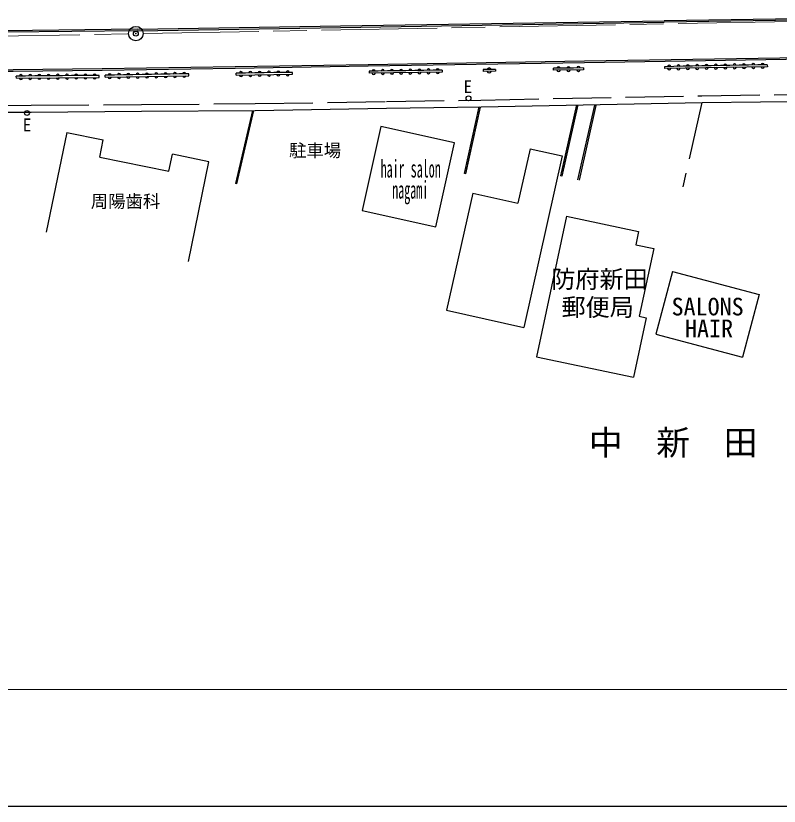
# Model space of a CAD drawing. Units: millimetres, scale not verified. Extents: x 40000 to 680000, y 20000 to 380000.
# Drawn here: x 168052 to 247227, y 205000 to 287034 of the extents above; entities that cross this region are included whole.
import ezdxf
from ezdxf.enums import TextEntityAlignment as Align

# ---------------------------------------------------------------- set-up
doc = ezdxf.new("R2010")
doc.units = ezdxf.units.MM
doc.header["$LTSCALE"] = 1000
doc.header["$PDMODE"] = 32
doc.header["$PDSIZE"] = 500
doc.linetypes.add('CHAIN', pattern=[18.5, 12, -1.5, 3.5, -1.5])
doc.linetypes.add('DASHED', pattern=[7.5, 6, -1.5])
for name, color, linetype, lineweight in [('M-BGD', 7, 'Continuous', 25), ('M-BGD-EXST', 7, 'Continuous', 25), ('M-BMK', 2, 'CHAIN', 13), ('M-BMK-SRVR', 3, 'Continuous', 25), ('M-STR-HTXT', 7, 'Continuous', 13), ('M-STR-STRC', 7, 'Continuous', 25), ('M-TTL-BAND', 7, 'Continuous', 25)]:
    doc.layers.add(name, color=color, linetype=linetype, lineweight=lineweight)
doc.layers.add('M-BMK-HTXT', color=7, linetype='Continuous')
doc.layers.add('M-OTRS', color=6, linetype='Continuous')
doc.styles.add('ＭＳ ゴシック', font='')
doc.styles.get('ＭＳ ゴシック').set_extended_font_data('MS Gothic')

msp = doc.modelspace()

# ---------------------------------------------------------------- linework, layer by layer
at = {"layer": 'M-BGD'}
for p, q in [((212286, 281388), (211337, 281375)), ((212286, 281388), (212289, 281188)), ((217794, 281473), (216510, 281462)), ((216510, 281462), (216511, 281262)), ((217794, 281473), (217796, 281273)), ((224858, 281598), (223829, 281584)), ((223832, 281384), (223829, 281584)), ((226918, 281425), (223832, 281384)), ((225886, 281611), (224858, 281598)), ((226915, 281625), (225886, 281611)), ((226915, 281625), (226918, 281425)), ((236296, 281772), (235326, 281754)), ((235326, 281754), (235330, 281554)), ((246002, 281753), (235330, 281554)), ((237266, 281790), (236296, 281772)), ((238237, 281808), (237266, 281790)), ((239207, 281826), (238237, 281808)), ((240177, 281844), (239207, 281826)), ((241147, 281862), (240177, 281844)), ((242117, 281880), (241147, 281862)), ((243088, 281898), (242117, 281880)), ((244058, 281917), (243088, 281898)), ((245028, 281935), (244058, 281917)), ((245998, 281953), (245028, 281935)), ((245998, 281953), (246002, 281753)), ((169060, 280783), (168104, 280775)), ((168106, 280575), (168104, 280775)), ((168106, 280575), (176704, 280646)), ((170015, 280791), (169060, 280783)), ((170971, 280799), (170015, 280791)), ((171926, 280807), (170971, 280799)), ((172881, 280815), (171926, 280807)), ((173837, 280823), (172881, 280815)), ((174792, 280831), (173837, 280823)), ((175747, 280838), (174792, 280831)), ((176703, 280846), (175747, 280838)), ((176704, 280646), (176703, 280846)), ((178270, 280880), (177303, 280863)), ((177307, 280663), (177303, 280863)), ((177307, 280663), (186003, 280817)), ((179236, 280897), (178270, 280880)), ((180202, 280914), (179236, 280897)), ((181168, 280931), (180202, 280914)), ((182135, 280948), (181168, 280931)), ((183101, 280966), (182135, 280948)), ((184067, 280983), (183101, 280966)), ((185033, 281000), (184067, 280983)), ((186000, 281017), (185033, 281000)), ((186003, 280817), (186000, 281017)), ((191888, 281095), (190919, 281081)), ((190922, 280881), (190919, 281081)), ((190922, 280881), (196738, 280965)), ((192858, 281109), (191888, 281095)), ((193827, 281123), (192858, 281109)), ((194797, 281137), (193827, 281123)), ((195766, 281151), (194797, 281137)), ((196735, 281165), (195766, 281151)), ((196738, 280965), (196735, 281165)), ((205640, 281296), (204691, 281282)), ((204691, 281282), (204693, 281082)), ((212289, 281188), (204693, 281082)), ((206589, 281309), (205640, 281296)), ((207539, 281322), (206589, 281309)), ((208488, 281335), (207539, 281322)), ((209438, 281348), (208488, 281335)), ((210387, 281361), (209438, 281348)), ((211337, 281375), (210387, 281361)), ((217796, 281273), (216511, 281262)), ((214583, 270660), (216095, 277570)), ((214730, 270628), (216241, 277538)), ((216095, 277570), (216241, 277538)), ((226212, 277786), (224551, 270417)), ((226335, 277788), (224668, 270391)), ((226218, 277268), (226101, 277294)), ((226349, 270012), (228094, 277755)), ((228211, 277728), (226466, 269986)), ((228094, 277755), (228211, 277728)), ((192584, 277217), (190838, 269615)), ((190984, 269581), (192738, 277218)), ((192621, 276708), (192475, 276742)), ((216025, 276551), (215879, 276583)), ((216133, 277045), (215987, 277077)), ((226107, 276777), (225990, 276803)), ((192403, 275758), (192257, 275792)), ((192512, 276233), (192366, 276267)), ((215917, 276057), (215771, 276089)), ((225886, 275794), (225769, 275821)), ((225997, 276285), (225880, 276312)), ((173337, 274933), (171201, 264581)), ((173337, 274933), (177128, 274151)), ((192185, 274808), (192038, 274841)), ((192294, 275283), (192148, 275316)), ((205908, 275557), (203958, 266832)), ((213550, 273849), (205908, 275557)), ((215701, 275070), (215555, 275102)), ((215809, 275564), (215663, 275596)), ((225665, 274812), (225548, 274838)), ((225775, 275303), (225658, 275329)), ((176761, 272372), (177128, 274151)), ((192076, 274332), (191929, 274366)), ((215486, 274083), (215339, 274115)), ((215594, 274577), (215447, 274609)), ((225554, 274321), (225437, 274347)), ((191857, 273382), (191711, 273416)), ((191966, 273857), (191820, 273891)), ((211600, 265125), (213550, 273849)), ((215378, 273589), (215231, 273621)), ((221392, 273241), (220125, 267579)), ((221392, 273241), (224723, 272495)), ((225333, 273338), (225215, 273364)), ((225443, 273829), (225326, 273856)), ((176761, 272372), (183925, 270894)), ((183925, 270894), (184295, 272684)), ((188087, 271890), (184292, 272673)), ((191639, 272432), (191493, 272465)), ((191748, 272907), (191602, 272941)), ((215162, 272602), (215015, 272634)), ((215270, 273096), (215123, 273128)), ((224723, 272495), (220737, 254681)), ((225111, 272356), (224994, 272382)), ((225222, 272847), (225105, 272873)), ((185951, 261538), (188087, 271890)), ((191530, 271957), (191384, 271990)), ((214946, 271615), (214799, 271647)), ((215054, 272109), (214907, 272141)), ((225000, 271864), (224883, 271891)), ((191312, 271006), (191165, 271040)), ((191421, 271482), (191275, 271515)), ((214838, 271121), (214691, 271153)), ((224779, 270882), (224662, 270908)), ((224890, 271373), (224773, 271400)), ((191093, 270056), (190947, 270090)), ((191202, 270531), (191056, 270565)), ((214730, 270628), (214583, 270660)), ((224668, 270391), (224551, 270417)), ((190984, 269581), (190838, 269615)), ((215449, 268625), (212729, 256473)), ((215449, 268625), (220125, 267579)), ((203958, 266832), (211600, 265125)), ((225154, 266231), (222067, 251645)), ((225154, 266231), (232643, 264646)), ((232643, 264646), (232354, 263279)), ((232354, 263279), (234210, 262886)), ((234210, 262886), (232721, 255853)), ((236158, 260503), (234424, 253982)), ((236158, 260503), (245161, 258110)), ((245161, 258110), (243428, 251588)), ((212729, 256473), (220737, 254681)), ((233437, 255702), (232128, 249515)), ((232721, 255853), (233437, 255702)), ((234424, 253982), (243428, 251588)), ((222067, 251645), (232128, 249515))]:
    msp.add_line(p, q, dxfattribs=at)
at = {"layer": 'M-BGD', "linetype": 'DASHED'}
msp.add_line((239195, 278029), (237224, 269283), dxfattribs=at)
for points in [[(148672, 277767), (157793, 277731), (169637, 277744), (181085, 277833), (192872, 277919), (206482, 278143), (216296, 278288)], [(216296, 278288), (239221, 278745), (251343, 278887)]]:
    msp.add_lwpolyline(points, dxfattribs=at)
at = {"layer": 'M-BGD'}
for points in [[(216308, 277588), (239232, 278045), (251352, 278187)], [(148669, 277067), (157792, 277031), (169640, 277044), (181091, 277133), (192880, 277219), (206493, 277443), (216308, 277588)]]:
    msp.add_lwpolyline(points, dxfattribs=at)
for centre, radius, start, end in [((205165, 281281), 158, 3.86367, 177.72711), ((206115, 281294), 158, 3.86087, 177.72802), ((207064, 281307), 158, 3.86367, 177.72711), ((208014, 281320), 158, 3.86367, 177.72711), ((208963, 281333), 158, 3.86185, 177.72712), ((209913, 281346), 158, 3.86367, 177.72711), ((210862, 281360), 158, 3.86367, 177.72711), ((211811, 281373), 158, 3.86185, 177.72712), ((217153, 281389), 228, 20.45042, 160.51682), ((224344, 281568), 173, 8.38651, 173.12823), ((224346, 281414), 173, 188.38749, 353.12717), ((225372, 281582), 173, 8.38651, 173.12823), ((225374, 281428), 173, 188.38749, 353.12717), ((226401, 281595), 173, 8.38651, 173.12823), ((226403, 281441), 173, 188.38831, 353.12642), ((235811, 281750), 162, 5.37877, 176.75957), ((235815, 281575), 162, 185.38153, 356.75866), ((236781, 281769), 162, 5.37877, 176.75957), ((236785, 281593), 162, 185.37973, 356.75869), ((237752, 281787), 162, 5.38058, 176.75954), ((237755, 281611), 162, 185.37973, 356.75869), ((238722, 281805), 162, 5.37877, 176.75957), ((238725, 281629), 162, 185.37973, 356.75869), ((239692, 281823), 162, 5.37973, 176.75869), ((239695, 281647), 162, 185.38058, 356.75954), ((240662, 281841), 162, 5.38163, 176.75678), ((240666, 281665), 162, 185.37877, 356.75957), ((241633, 281859), 162, 5.37973, 176.75869), ((241636, 281684), 162, 185.37877, 356.75957), ((242603, 281877), 162, 5.37973, 176.75869), ((242606, 281702), 162, 185.37877, 356.75957), ((243573, 281895), 162, 5.37973, 176.75869), ((243576, 281720), 162, 185.38153, 356.75866), ((244543, 281913), 162, 5.38153, 176.75866), ((244547, 281738), 162, 185.37973, 356.75869), ((245513, 281932), 162, 5.37973, 176.75869), ((245517, 281756), 162, 185.37973, 356.75869), ((168582, 280770), 160, 3.8942, 177.0526), ((168584, 280589), 160, 183.89601, 357.05259), ((169538, 280778), 160, 3.8942, 177.0526), ((169539, 280597), 160, 183.89601, 357.05259), ((170493, 280785), 160, 3.8942, 177.0526), ((170494, 280604), 160, 183.89601, 357.05259), ((171448, 280793), 160, 3.8942, 177.0526), ((171450, 280612), 160, 183.89601, 357.05259), ((172404, 280801), 160, 3.8942, 177.0526), ((172405, 280620), 160, 183.89601, 357.05259), ((173359, 280809), 160, 3.8942, 177.0526), ((173361, 280628), 160, 183.89601, 357.05259), ((174314, 280817), 160, 3.8942, 177.0526), ((174316, 280636), 160, 183.89601, 357.05259), ((175270, 280825), 160, 3.8942, 177.0526), ((175271, 280644), 160, 183.89601, 357.05259), ((176225, 280833), 160, 3.8942, 177.0526), ((176227, 280652), 160, 183.89601, 357.05259), ((177787, 280860), 162, 5.08593, 176.93574), ((177790, 280683), 162, 185.08682, 356.93493), ((178753, 280877), 162, 5.08682, 176.93493), ((178756, 280700), 162, 185.08593, 356.93574), ((179719, 280894), 162, 5.08682, 176.93493), ((179722, 280717), 162, 185.08501, 356.93495), ((180685, 280911), 162, 5.08585, 176.93582), ((180689, 280734), 162, 185.08593, 356.93574), ((181652, 280928), 162, 5.08682, 176.93493), ((181655, 280751), 162, 185.08682, 356.93493), ((182618, 280946), 162, 5.08593, 176.93574), ((182621, 280768), 162, 185.08593, 356.93574), ((183584, 280963), 162, 5.08491, 176.93683), ((183587, 280786), 162, 185.08682, 356.93493), ((184550, 280980), 162, 5.08593, 176.93574), ((184554, 280803), 162, 185.08585, 356.93582), ((185517, 280997), 162, 5.08682, 176.93493), ((185520, 280820), 162, 185.08682, 356.93493), ((191404, 281076), 162, 5.08395, 176.5693), ((191406, 280900), 162, 185.08575, 356.56927), ((192373, 281090), 162, 5.08575, 176.56927), ((192376, 280914), 162, 185.08491, 356.56841), ((193343, 281104), 162, 5.08385, 176.57118), ((193345, 280928), 162, 185.08483, 356.5685), ((194312, 281118), 162, 5.08483, 176.5685), ((194315, 280942), 162, 185.08473, 356.57037), ((195281, 281132), 162, 5.08491, 176.56841), ((195284, 280956), 162, 185.08395, 356.5693), ((196251, 281146), 162, 5.08671, 176.56839), ((196253, 280970), 162, 185.08395, 356.5693), ((205168, 281097), 158, 183.86078, 357.72992), ((206117, 281111), 158, 183.86367, 357.72711), ((207067, 281124), 158, 183.86269, 357.72802), ((208016, 281137), 158, 183.86177, 357.72902), ((208966, 281150), 158, 183.86269, 357.72802), ((209915, 281163), 158, 183.86185, 357.72712), ((210865, 281177), 158, 183.86168, 357.7291), ((211814, 281190), 158, 183.86367, 357.72711), ((217153, 281345), 228, 200.45104, 340.51627)]:
    msp.add_arc(centre, radius, start, end, dxfattribs=at)
at = {"layer": 'M-BGD-EXST'}
for centre in [(215004, 278467), (169207, 276944)]:
    msp.add_circle(centre, 250, dxfattribs=at)
at = {"layer": 'M-BMK'}
for p, q in [((181252, 285198), (279821, 287034)), ((162710, 284854), (179752, 285170))]:
    msp.add_line(p, q, dxfattribs=at)
at = {"layer": 'M-BMK-SRVR'}
msp.add_circle((180502, 285184), 750, dxfattribs=at)
at = {"layer": 'M-OTRS'}
msp.add_point((180502, 285184), dxfattribs=at)
at = {"layer": 'M-STR-HTXT'}
msp.add_line((150982, 217119), (423226, 217119), dxfattribs=at)
at = {"layer": 'M-STR-STRC'}
for p, q in [((201716, 285984), (235300, 286513)), ((201718, 285834), (235302, 286363)), ((256127, 286843), (235300, 286513)), ((256130, 286693), (235302, 286363)), ((180687, 285635), (201716, 285984)), ((180689, 285485), (201718, 285834))]:
    msp.add_line(p, q, dxfattribs=at)
for points in [[(180689, 285485), (167039, 285335), (157802, 285342), (151499, 285446), (147736, 285516), (141866, 285688), (135926, 285931), (132993, 286075)], [(180687, 285635), (167038, 285485), (157804, 285492), (151502, 285596), (147739, 285666), (141871, 285838), (135933, 286080), (133000, 286225)], [(132651, 282216), (138634, 281933), (147407, 281620), (158541, 281437), (167791, 281445), (177017, 281550), (190812, 281766), (204609, 281984), (227032, 282353), (256270, 282821), (276348, 283145)], [(132644, 282066), (138628, 281784), (147403, 281470), (158540, 281287), (167792, 281295), (177019, 281400), (190815, 281616), (204611, 281834), (227035, 282203), (256273, 282671), (276350, 282995)]]:
    msp.add_lwpolyline(points, dxfattribs=at)
at = {"layer": 'M-TTL-BAND'}
msp.add_line((40000, 205000), (579000, 205000), dxfattribs=at)

# ---------------------------------------------------------------- texts
at = {"layer": 'M-BGD-EXST', "style": 'ＭＳ ゴシック'}
for p in [(214930, 279675), (169215, 275716)]:
    msp.add_text('E', height=1320, dxfattribs=at).set_placement(p, align=Align.MIDDLE_CENTER)
at = {"layer": 'M-BMK-HTXT', "style": 'ＭＳ ゴシック'}
for s, height, p in [('駐車場', 1320, (199096, 273056)), ('周陽歯科', 1320, (179432, 267781)), ('SALONS', 1833, (239804, 256852)), ('HAIR', 1833, (239947, 254589))]:
    msp.add_text(s, height=height, dxfattribs=at).set_placement(p, align=Align.MIDDLE_CENTER)
at = {"layer": 'M-BMK-HTXT', "style": 'ＭＳ ゴシック', "width": 0.5}
for s, p in [('hair salon', (209008, 271167)), ('nagami', (208963, 268975))]:
    msp.add_text(s, height=1833, dxfattribs=at).set_placement(p, align=Align.MIDDLE_CENTER)
at = {"layer": 'M-BMK-HTXT', "style": 'ＭＳ ゴシック'}
for s, p in [('防府新田', (223588, 260619)), ('郵便局', (224653, 257706))]:
    msp.add_text(s, height=1833, dxfattribs=at).set_placement(p, align=Align.TOP_LEFT)
msp.add_text('中\u3000新\u3000田', height=2566, dxfattribs=at).set_placement((244975, 240682), align=Align.BOTTOM_RIGHT)

doc.saveas('drawing.dxf')
